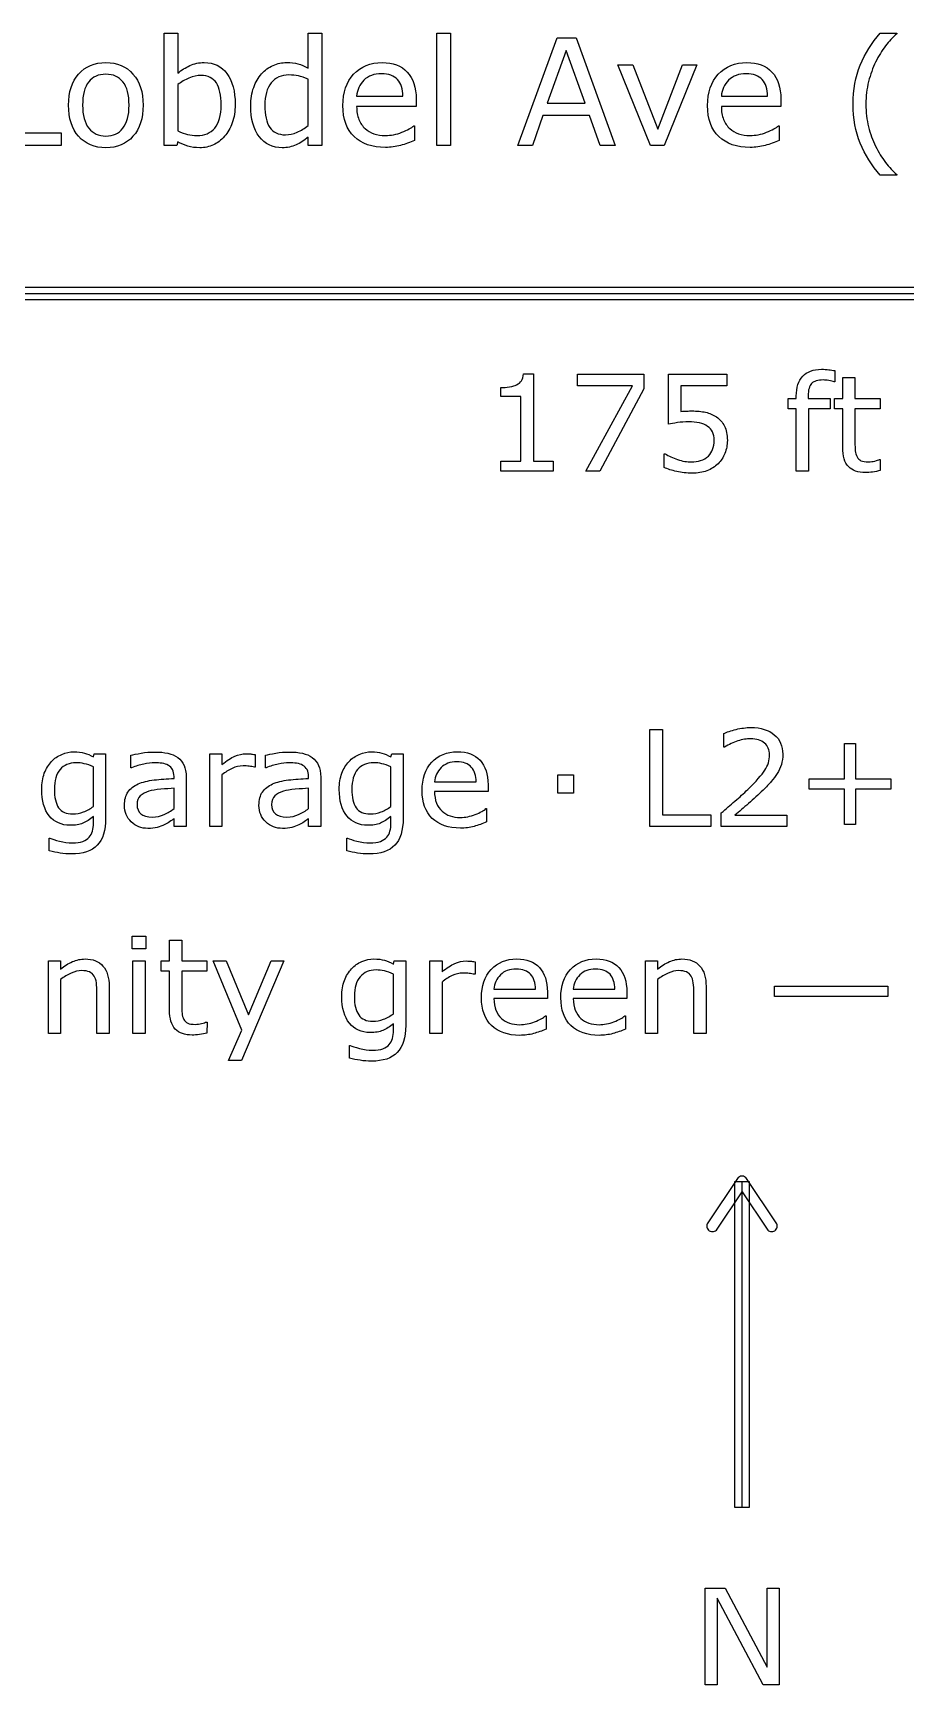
# Model space of a CAD drawing. Extents: x -13 to 750, y 12 to 2314.
# Drawn here: x 112.1 to 171.1, y 11.9 to 123.5 of the extents above; entities that cross this region are included whole.
import ezdxf

# ---------------------------------------------------------------- set-up
doc = ezdxf.new("R2010")
doc.units = 0
doc.layers.get('0').update_dxf_attribs({"linetype": 'CONTINUOUS'})

msp = doc.modelspace()

# ---------------------------------------------------------------- linework, layer by layer
at = {"color": 7}
for points in [[(113.99316, 115.89), (109.39355, 115.89), (109.39355, 123.1605), (110.36035, 123.1605), (110.36035, 116.7494), (113.99316, 116.7494)], [(140.30176, 115.8905), (139.38379, 115.8905), (139.38379, 123.4882), (140.30176, 123.4882)], [(151.43945, 115.8905), (150.40918, 115.8905), (149.69629, 117.9169), (146.55176, 117.9169), (145.83887, 115.89), (144.85742, 115.89), (147.50391, 123.1605), (148.79297, 123.1605)], [(149.39844, 118.7469), (148.12402, 122.3163), (146.84473, 118.7469)], [(156.94238, 121.3446), (154.73535, 115.8905), (153.8125, 115.8905), (151.62012, 121.3446), (152.61621, 121.3446), (154.30566, 117.0038), (155.98047, 121.3446)], [(118.58789, 118.6146)], [(119.53516, 118.6146)], [(125.75585, 118.6586)], [(44, 106.2904), (44, 105.4896), (268, 105.4896), (268, 106.2904)], [(153.35669, 99.4535), (150.39478, 93.89), (149.45435, 93.89), (152.60522, 99.6644), (148.87866, 99.6644), (148.87866, 100.4335), (153.35669, 100.4335)], [(157.90137, 69.89), (153.76172, 69.89), (153.76172, 76.4335), (154.63184, 76.4335), (154.63184, 70.6634), (157.90137, 70.6634)], [(170.05664, 72.4037), (167.66162, 72.4037), (167.66162, 70.0087), (166.93213, 70.0087), (166.93213, 72.4037), (164.53711, 72.4037), (164.53711, 73.1068), (166.93213, 73.1068), (166.93213, 75.5018), (167.66162, 75.5018), (167.66162, 73.1068), (170.05664, 73.1068)], [(148.60693, 72.1356), (147.55664, 72.1356), (147.55664, 73.3793), (148.60693, 73.3793)], [(119.72168, 61.6205), (118.79004, 61.6205), (118.79004, 62.4774), (119.72168, 62.4774)], [(119.66898, 55.89), (118.8428, 55.89), (118.8428, 60.7987), (119.66898, 60.7987)], [(129.0513, 60.7988), (126.18607, 54.0796), (125.30276, 54.0796), (126.21683, 56.1274), (124.26126, 60.7988), (125.15774, 60.7988), (126.66507, 57.1601), (128.18558, 60.7988)], [(169.84134, 58.4038), (162.18607, 58.4038), (162.18607, 59.1069), (169.84134, 59.1069)], [(159.5, 45.89), (159.5, 23.89), (160.5, 23.89), (160.5, 45.89)], [(159.6875, 46.099)], [(162.50488, 11.89), (161.42822, 11.89), (158.32568, 17.7435), (158.32568, 11.89), (157.5127, 11.89), (157.5127, 18.4335), (158.86182, 18.4335), (161.69189, 13.0897), (161.69189, 18.4335), (162.50488, 18.4335)]]:
    msp.add_lwpolyline(points, close=True, dxfattribs=at)
for points in [[(121.87402, 116.1439), (121.81542, 115.89), (120.95604, 115.89), (120.95604, 123.4877), (121.87401, 123.4877), (121.87401, 120.7728)], [(130.69238, 121.1247), (130.69238, 123.488), (131.61035, 123.488), (131.61035, 115.8905)], [(169.33008, 123.4882), (170.44824, 123.4882), (170.44824, 123.4392)], [(121.87402, 120.0018), (121.87402, 116.8768)], [(130.69238, 117.2333), (130.69238, 120.3632)], [(124.80859, 118.635), (124.80859, 118.6346)], [(133.96387, 119.2255), (137.08887, 119.2255)], [(137.98242, 118.5223), (133.96387, 118.5223)], [(137.98239, 119.0204), (137.98242, 118.5223)], [(158.60254, 119.2255), (161.72754, 119.2255)], [(162.62109, 118.5223), (158.60254, 118.5223)], [(162.62106, 119.0204), (162.62109, 118.5223)], [(130.69238, 117.2338), (130.69238, 117.2333)], [(137.82617, 117.2235), (137.87497, 117.2235), (137.87497, 116.2225)], [(162.46484, 117.2235), (162.51364, 117.2235), (162.51364, 116.2225)], [(131.61035, 115.8905), (130.69238, 115.8905), (130.69238, 116.4618)], [(170.44824, 113.8788), (169.33008, 113.8788)], [(170.44824, 113.9275), (170.44824, 113.8788)], [(44, 105.89), (268, 105.89)], [(145.22681, 100.4555), (145.90796, 100.4555), (145.90796, 94.5581), (147.2439, 94.5581), (147.2439, 93.89)], [(166.26348, 100.6838), (166.26343, 99.9281)], [(147.2439, 93.89), (143.7019, 93.89), (143.7019, 94.558), (145.06421, 94.558), (145.06421, 98.9437), (143.7019, 98.9437), (143.7019, 99.5414)], [(155.02659, 97.0624), (155.02659, 100.433), (158.96409, 100.433), (158.96409, 99.6639), (155.87474, 99.6639), (155.87474, 97.9237)], [(166.26343, 99.9281), (166.21953, 99.9281)], [(166.80396, 95.4936), (166.80396, 98.104), (166.24585, 98.104), (166.24585, 98.7983), (166.80396, 98.7983), (166.80396, 100.2089), (167.63013, 100.2089), (167.63013, 98.7983), (169.33521, 98.7983), (169.33521, 98.104), (167.63013, 98.104), (167.63013, 95.8671)], [(164.46611, 98.9657), (164.46611, 98.7987), (165.95586, 98.7987), (165.95586, 98.1044), (164.49248, 98.1044), (164.49248, 93.89), (163.66631, 93.89), (163.66631, 98.1044), (163.1082, 98.1044), (163.1082, 98.7987), (163.66631, 98.7987), (163.66631, 98.9613)], [(154.74536, 94.1361), (154.74536, 95.0633), (154.80686, 95.0633)], [(159.00804, 95.9692), (159.00806, 95.9686)], [(169.29128, 94.6762), (169.33518, 94.6762), (169.33521, 93.9339)], [(158.80664, 75.2381), (158.76274, 75.2381), (158.76274, 76.161)], [(116.17963, 74.5876), (116.23233, 74.7985), (117.00577, 74.7985), (117.00586, 70.4481)], [(124.86333, 73.3754), (124.86333, 69.89), (124.03716, 69.89), (124.03716, 74.7987), (124.86333, 74.7987), (124.86333, 74.0736)], [(136.28021, 74.5876), (136.33291, 74.7985), (137.10635, 74.7985), (137.10645, 70.4481)], [(116.17969, 71.2391), (116.17969, 73.9154)], [(118.75488, 73.8539), (118.71098, 73.8539), (118.71098, 74.6932)], [(127.1001, 73.8978), (127.0562, 73.8978)], [(127.10015, 74.7467), (127.1001, 73.8978)], [(127.84277, 73.8539), (127.79887, 73.8539), (127.79887, 74.6932)], [(136.28027, 71.2391), (136.28027, 73.9154)], [(121.62451, 73.1335), (121.62451, 73.2609)], [(122.44633, 73.2208), (122.44629, 69.89)], [(130.7124, 73.1335), (130.7124, 73.2609)], [(131.53422, 73.2208), (131.53418, 69.89)], [(139.22461, 72.8915), (142.03711, 72.8915)], [(142.84126, 72.7069), (142.84131, 72.2587)], [(121.62451, 71.0985), (121.62451, 72.4652)], [(130.7124, 71.0985), (130.7124, 72.4652)], [(142.84131, 72.2587), (139.22461, 72.2587)], [(116.17963, 70.1096), (116.17963, 70.5579)], [(116.17969, 71.2392), (116.17969, 71.2391)], [(121.62451, 71.0984), (121.62451, 71.0985)], [(122.44629, 69.89), (121.62451, 69.89), (121.62451, 70.4129)], [(130.7124, 71.0984), (130.7124, 71.0985)], [(131.53418, 69.89), (130.7124, 69.89), (130.7124, 70.4129)], [(136.28021, 70.1096), (136.28021, 70.5579)], [(136.28027, 71.2392), (136.28027, 71.2391)], [(142.70068, 71.0897), (142.74458, 71.0897), (142.74458, 70.1888)], [(163.02979, 69.89), (158.6001, 69.89), (158.6001, 70.8085)], [(159.50979, 70.6415), (163.02981, 70.6415), (163.02979, 69.89)], [(113.2002, 68.242), (113.2002, 69.0857), (113.2441, 69.0857)], [(133.30078, 68.242), (133.30078, 69.0857), (133.34468, 69.0857)], [(121.32132, 57.4937), (121.32132, 60.1041), (120.76321, 60.1041), (120.76321, 60.7984), (121.32132, 60.7984), (121.32132, 62.209), (122.14749, 62.209), (122.14749, 60.7984), (123.85257, 60.7984), (123.85257, 60.1041), (122.14749, 60.1041), (122.14749, 57.8672)], [(113.96489, 59.5547), (113.96489, 55.89), (113.13872, 55.89), (113.13872, 60.7987), (113.96489, 60.7987), (113.96489, 60.2538)], [(136.45163, 60.5877), (136.50433, 60.7986), (137.27777, 60.7986), (137.27786, 56.4482)], [(139.73006, 59.3755), (139.73006, 55.89), (138.90389, 55.89), (138.90389, 60.7987), (139.73006, 60.7987), (139.73006, 60.0736)], [(141.96688, 60.7467), (141.96683, 59.8979)], [(154.29345, 59.5548), (154.29345, 55.89), (153.46728, 55.89), (153.46728, 60.7987), (154.29345, 60.7987), (154.29345, 60.2538)], [(136.45169, 57.2392), (136.45169, 59.9155)], [(141.96683, 59.8979), (141.92293, 59.8979)], [(117.24316, 55.89), (116.41699, 55.89), (116.41699, 58.6849)], [(117.24321, 59.076), (117.24316, 55.89)], [(143.23685, 58.8916), (146.04935, 58.8916)], [(146.85355, 58.2588), (143.23685, 58.2588)], [(146.8536, 58.707), (146.85355, 58.2588)], [(148.59817, 58.8916), (151.41067, 58.8916)], [(152.21487, 58.2588), (148.59817, 58.2588)], [(152.21483, 58.707), (152.21487, 58.2588)], [(157.57181, 55.8901), (156.74564, 55.8901), (156.74564, 58.685)], [(157.57177, 59.076), (157.57181, 55.8901)], [(136.45169, 57.2393), (136.45169, 57.2392)], [(146.71292, 57.0898), (146.75692, 57.0898), (146.75692, 56.1889)], [(152.07425, 57.0898), (152.11815, 57.0898), (152.11815, 56.1889)], [(123.80864, 56.6763), (123.85264, 56.6763), (123.85257, 55.934)], [(136.45163, 56.1097), (136.45163, 56.558)], [(133.4722, 54.2421), (133.4722, 55.0858), (133.5161, 55.0858)], [(159.6875, 46.099), (157.6875, 43.099)], [(160, 23.89), (160, 45.89)], [(162.3125, 43.099), (160.3125, 46.099)], [(158.3125, 42.681), (160, 45.2123), (161.6875, 42.681)]]:
    msp.add_lwpolyline(points, dxfattribs=at)
for points in [[(167.9873, 121.3251), (168.306313, 122.1063), (168.753907, 122.827333), (169.33008, 123.4882)], [(170.44824, 123.4392), (170.184567, 123.2016), (169.93229, 122.926533), (169.69141, 122.614)], [(169.69141, 122.614), (169.453777, 122.3048), (169.23242, 121.943467), (169.02734, 121.53)], [(114.50098, 118.6146), (114.50098, 119.503267), (114.727217, 120.204767), (115.17969, 120.7191)], [(115.17969, 120.7191), (115.635417, 121.2367), (116.249023, 121.4955), (117.02051, 121.4955)], [(117.02051, 120.7045), (116.522463, 120.7045), (116.135093, 120.531967), (115.8584, 120.1869)], [(117.02051, 121.4955), (117.785483, 121.4955), (118.395833, 121.2367), (118.85156, 120.7191)], [(118.17285, 120.1869), (117.896157, 120.531967), (117.512043, 120.7045), (117.02051, 120.7045)], [(118.85156, 120.7191), (119.307293, 120.204767), (119.53516, 119.503267), (119.53516, 118.6146)], [(121.87401, 120.7728), (122.131177, 120.9844), (122.404617, 121.156933), (122.69433, 121.2904)], [(123.44629, 120.6219), (123.179363, 120.6219), (122.90918, 120.563333), (122.63574, 120.4462)], [(122.69433, 121.2904), (122.984043, 121.427133), (123.309563, 121.4955), (123.67089, 121.4955)], [(124.48633, 120.1141), (124.271483, 120.452633), (123.924803, 120.6219), (123.44629, 120.6219)], [(123.67089, 121.4955), (124.315423, 121.4955), (124.823237, 121.2481), (125.19433, 120.7533)], [(125.19433, 120.7533), (125.568677, 120.2585), (125.75585, 119.560267), (125.75585, 118.6586)], [(127.00586, 119.8114), (127.13932, 120.172733), (127.318357, 120.480333), (127.54297, 120.7342)], [(127.54297, 120.7342), (127.764323, 120.9816), (128.021483, 121.170433), (128.31445, 121.3007)], [(129.38867, 120.6566), (128.87435, 120.6566), (128.47396, 120.477567), (128.1875, 120.1195)], [(128.31445, 121.3007), (128.610677, 121.4309), (128.916667, 121.496), (129.23242, 121.496)], [(129.23242, 121.496), (129.51888, 121.496), (129.772787, 121.465), (129.99414, 121.403)], [(130.02832, 120.5926), (129.833007, 120.635267), (129.61979, 120.6566), (129.38867, 120.6566)], [(129.99414, 121.403), (130.215493, 121.344333), (130.44824, 121.251567), (130.69238, 121.1247)], [(130.69238, 120.3632), (130.444987, 120.473867), (130.223633, 120.550333), (130.02832, 120.5926)], [(133.03122, 118.5858), (133.03122, 119.477733), (133.273733, 120.185733), (133.75876, 120.7098)], [(133.75876, 120.7098), (134.24704, 121.233933), (134.888317, 121.496), (135.68259, 121.496)], [(135.63379, 120.7391), (135.14225, 120.7391), (134.749997, 120.594267), (134.45703, 120.3046)], [(136.72266, 120.3436), (136.485027, 120.607267), (136.12207, 120.7391), (135.63379, 120.7391)], [(135.68259, 121.496), (136.418263, 121.496), (136.98467, 121.281133), (137.38181, 120.8514)], [(137.38181, 120.8514), (137.782197, 120.421733), (137.98239, 119.8114), (137.98239, 119.0204)], [(157.66989, 118.5858), (157.66989, 119.477733), (157.912403, 120.185733), (158.39743, 120.7098)], [(158.39743, 120.7098), (158.88571, 121.233933), (159.526987, 121.496), (160.32126, 121.496)], [(160.27246, 120.7391), (159.780927, 120.7391), (159.388673, 120.594267), (159.0957, 120.3046)], [(161.36133, 120.3436), (161.123697, 120.607267), (160.76074, 120.7391), (160.27246, 120.7391)], [(160.32126, 121.496), (161.056933, 121.496), (161.62334, 121.281133), (162.02048, 120.8514)], [(162.02048, 120.8514), (162.420867, 120.421733), (162.62106, 119.8114), (162.62106, 119.0204)], [(167.50879, 118.6835), (167.50879, 119.6633), (167.668293, 120.543833), (167.9873, 121.3251)], [(169.02734, 121.53), (168.832027, 121.129667), (168.672523, 120.6886), (168.54883, 120.2068)], [(115.8584, 120.1869), (115.58496, 119.8451), (115.44824, 119.321), (115.44824, 118.6146)], [(118.58789, 118.6146), (118.58789, 119.321), (118.449543, 119.8451), (118.17285, 120.1869)], [(122.63574, 120.4462), (122.362307, 120.332267), (122.1084, 120.184133), (121.87402, 120.0018)], [(124.80859, 118.6346), (124.80859, 119.285667), (124.70117, 119.778833), (124.48633, 120.1141)], [(126.81055, 118.576), (126.81055, 119.038267), (126.875653, 119.450067), (127.00586, 119.8114)], [(128.1875, 120.1195), (127.90104, 119.761433), (127.75781, 119.253633), (127.75781, 118.5961)], [(134.45703, 120.3046), (134.167317, 120.014867), (134.00293, 119.655167), (133.96387, 119.2255)], [(137.08887, 119.2255), (137.085537, 119.707233), (136.963467, 120.079933), (136.72266, 120.3436)], [(159.0957, 120.3046), (158.805987, 120.014867), (158.6416, 119.655167), (158.60254, 119.2255)], [(161.72754, 119.2255), (161.724207, 119.707233), (161.602137, 120.079933), (161.36133, 120.3436)], [(168.54883, 120.2068), (168.428383, 119.725), (168.36816, 119.2172), (168.36816, 118.6834)], [(115.17969, 116.5101), (114.727217, 117.024433), (114.50098, 117.725933), (114.50098, 118.6146)], [(115.44824, 118.6146), (115.44824, 117.931), (115.586587, 117.4118), (115.86328, 117.057)], [(118.16797, 117.0521), (118.447917, 117.4037), (118.58789, 117.924533), (118.58789, 118.6146)], [(119.53516, 118.6146), (119.53516, 117.725933), (119.307293, 117.024433), (118.85156, 116.5101)], [(124.37402, 117.0628), (124.663733, 117.398067), (124.80859, 117.922133), (124.80859, 118.635)], [(125.75586, 118.6586), (125.75586, 118.202867), (125.690757, 117.7927), (125.56055, 117.4281)], [(127.38184, 116.4911), (127.00098, 116.992367), (126.81055, 117.687333), (126.81055, 118.576)], [(127.75781, 118.5961), (127.75781, 117.9483), (127.868487, 117.455133), (128.08984, 117.1166)], [(133.79294, 116.496), (133.285127, 116.987533), (133.03122, 117.684133), (133.03122, 118.5858)], [(133.96387, 118.5223), (133.96387, 118.187033), (134.014323, 117.894067), (134.11523, 117.6434)], [(158.43161, 116.496), (157.923797, 116.987533), (157.66989, 117.684133), (157.66989, 118.5858)], [(158.60254, 118.5223), (158.60254, 118.187033), (158.652997, 117.894067), (158.75391, 117.6434)], [(167.9873, 116.0419), (167.668293, 116.8231), (167.50879, 117.703633), (167.50879, 118.6835)], [(168.36816, 118.6834), (168.36816, 118.126733), (168.426757, 117.617267), (168.54395, 117.155)], [(125.56055, 117.4281), (125.433597, 117.0635), (125.26107, 116.7575), (125.04297, 116.5101)], [(129.94531, 116.7846), (130.212237, 116.901733), (130.46126, 117.051467), (130.69238, 117.2338)], [(134.11523, 117.6434), (134.216143, 117.396), (134.35449, 117.192567), (134.53027, 117.0331)], [(137.02051, 116.7841), (137.39811, 116.933833), (137.666663, 117.0803), (137.82617, 117.2235)], [(158.75391, 117.6434), (158.854817, 117.396), (158.993163, 117.192567), (159.16895, 117.0331)], [(161.65918, 116.7841), (162.036787, 116.933833), (162.30534, 117.0803), (162.46484, 117.2235)], [(117.02051, 115.7386), (116.249023, 115.7386), (115.635417, 115.995767), (115.17969, 116.5101)], [(115.86328, 117.057), (116.139973, 116.7054), (116.525717, 116.5296), (117.02051, 116.5296)], [(117.02051, 116.5296), (117.50879, 116.5296), (117.891277, 116.703767), (118.16797, 117.0521)], [(118.85156, 116.5101), (118.395833, 115.995767), (117.785483, 115.7386), (117.02051, 115.7386)], [(121.87402, 116.8768), (122.13444, 116.7596), (122.357423, 116.678233), (122.54297, 116.6327)], [(122.55762, 115.8509), (122.3265, 115.922567), (122.098633, 116.020233), (121.87402, 116.1439)], [(122.54297, 116.6327), (122.73177, 116.587367), (122.944987, 116.5647), (123.18262, 116.5647)], [(123.18262, 116.5647), (123.690433, 116.5647), (124.087567, 116.730733), (124.37402, 117.0628)], [(125.04297, 116.5101), (124.81185, 116.252967), (124.557943, 116.0593), (124.28125, 115.9291)], [(128.93457, 115.7391), (128.28353, 115.7391), (127.765953, 115.989767), (127.38184, 116.4911)], [(128.08984, 117.1166), (128.311193, 116.781333), (128.666013, 116.6137), (129.1543, 116.6137)], [(129.1543, 116.6137), (129.414713, 116.6137), (129.678383, 116.670667), (129.94531, 116.7846)], [(130.69238, 116.4618), (130.428707, 116.233933), (130.153643, 116.056533), (129.86719, 115.9296)], [(135.91208, 115.7635), (135.007133, 115.7635), (134.300753, 116.007667), (133.79294, 116.496)], [(134.53027, 117.0331), (134.699543, 116.876833), (134.89974, 116.759633), (135.13086, 116.6815)], [(135.13086, 116.6815), (135.365233, 116.603367), (135.622393, 116.5643), (135.90234, 116.5643)], [(135.90234, 116.5643), (136.273433, 116.5643), (136.646157, 116.637567), (137.02051, 116.7841)], [(137.87497, 116.2225), (137.565723, 116.0923), (137.249967, 115.983267), (136.9277, 115.8954)], [(160.55075, 115.7635), (159.645803, 115.7635), (158.939423, 116.007667), (158.43161, 116.496)], [(159.16895, 117.0331), (159.338217, 116.876833), (159.53841, 116.759633), (159.76953, 116.6815)], [(159.76953, 116.6815), (160.003903, 116.603367), (160.261067, 116.5643), (160.54102, 116.5643)], [(160.54102, 116.5643), (160.912113, 116.5643), (161.284833, 116.637567), (161.65918, 116.7841)], [(162.51364, 116.2225), (162.204393, 116.0923), (161.88864, 115.983267), (161.56638, 115.8954)], [(168.54395, 117.155), (168.66439, 116.6928), (168.82552, 116.253367), (169.02734, 115.8367)], [(123.36816, 115.7386), (123.05892, 115.7386), (122.78874, 115.776033), (122.55762, 115.8509)], [(124.28125, 115.9291), (124.004557, 115.8021), (123.700193, 115.7386), (123.36816, 115.7386)], [(129.86719, 115.9296), (129.58073, 115.8026), (129.269857, 115.7391), (128.93457, 115.7391)], [(136.9277, 115.8954), (136.60544, 115.807467), (136.2669, 115.7635), (135.91208, 115.7635)], [(161.56638, 115.8954), (161.244113, 115.807467), (160.90557, 115.7635), (160.55075, 115.7635)], [(169.33008, 113.8788), (168.753907, 114.5396), (168.306313, 115.260633), (167.9873, 116.0419)], [(169.02734, 115.8367), (169.222653, 115.4363), (169.445637, 115.074967), (169.69629, 114.7527)], [(169.69629, 114.7527), (169.946943, 114.427167), (170.197593, 114.1521), (170.44824, 113.9275)], [(145.09058, 99.9985), (145.16968, 100.112767), (145.21509, 100.2651), (145.22681, 100.4555)], [(164.10137, 100.3016), (164.39141, 100.615067), (164.810353, 100.7718), (165.3582, 100.7718)], [(165.3582, 100.7718), (165.542773, 100.7718), (165.708303, 100.763133), (165.85479, 100.7458)], [(165.85479, 100.7458), (166.004203, 100.728467), (166.140433, 100.7078), (166.26348, 100.6838)], [(143.7019, 99.5414), (143.886473, 99.5414), (144.08423, 99.556067), (144.29517, 99.5854)], [(144.29517, 99.5854), (144.506103, 99.6174), (144.66577, 99.6628), (144.77417, 99.7216)], [(144.77417, 99.7216), (144.908937, 99.794867), (145.014407, 99.887167), (145.09058, 99.9985)], [(163.66631, 98.9613), (163.66631, 99.5443), (163.81133, 99.991067), (164.10137, 100.3016)], [(164.70342, 99.8138), (164.545213, 99.658533), (164.46611, 99.375833), (164.46611, 98.9657)], [(165.47686, 100.0511), (165.122367, 100.0511), (164.864553, 99.972), (164.70342, 99.8138)], [(165.86358, 100.0071), (165.717093, 100.036433), (165.588187, 100.0511), (165.47686, 100.0511)], [(166.21953, 99.9281), (166.12871, 99.9541), (166.01006, 99.980433), (165.86358, 100.0071)], [(155.64183, 97.1678), (155.404523, 97.132467), (155.199443, 97.097333), (155.02659, 97.0624)], [(156.3889, 97.2208), (156.131087, 97.2208), (155.882063, 97.203133), (155.64183, 97.1678)], [(155.87474, 97.9237), (156.000713, 97.9357), (156.129617, 97.944367), (156.26145, 97.9497)], [(156.26145, 97.9497), (156.39329, 97.956367), (156.50755, 97.9597), (156.60423, 97.9597)], [(157.11839, 97.1508), (156.90159, 97.197467), (156.658427, 97.2208), (156.3889, 97.2208)], [(156.60423, 97.9597), (156.958723, 97.9597), (157.26927, 97.929033), (157.53587, 97.8677)], [(157.67649, 96.9179), (157.52415, 97.029233), (157.338117, 97.106867), (157.11839, 97.1508)], [(157.53587, 97.8677), (157.80247, 97.809033), (158.0471, 97.703533), (158.26976, 97.5512)], [(158.26976, 97.5512), (158.504133, 97.390067), (158.685773, 97.182067), (158.81468, 96.9272)], [(157.99729, 96.5444), (157.921123, 96.699667), (157.81419, 96.824167), (157.67649, 96.9179)], [(158.11595, 95.9731), (158.11595, 96.1987), (158.076397, 96.389133), (157.99729, 96.5444)], [(158.81468, 96.9272), (158.943587, 96.672333), (159.00804, 96.353), (159.00804, 95.9692)], [(154.80686, 95.0633), (155.0471, 94.910967), (155.32835, 94.7806), (155.65061, 94.6722)], [(157.20188, 94.602), (157.398173, 94.660667), (157.57249, 94.7632), (157.72483, 94.9096)], [(157.72483, 94.9096), (157.853737, 95.0356), (157.950417, 95.1865), (158.01487, 95.3623)], [(158.01487, 95.3623), (158.082257, 95.538033), (158.11595, 95.741633), (158.11595, 95.9731)], [(158.84106, 95.0941), (158.729733, 94.815767), (158.57739, 94.5814), (158.38403, 94.391)], [(159.00806, 95.9686), (159.00806, 95.663933), (158.952393, 95.372433), (158.84106, 95.0941)], [(167.19507, 94.1972), (166.93433, 94.466733), (166.80396, 94.898867), (166.80396, 95.4936)], [(167.63013, 95.8671), (167.63013, 95.6093), (167.635997, 95.407167), (167.64773, 95.2607)], [(167.64773, 95.2607), (167.659463, 95.117167), (167.700477, 94.9824), (167.77077, 94.8564)], [(155.58472, 93.868), (155.25366, 93.941267), (154.973873, 94.030633), (154.74536, 94.1361)], [(156.61743, 93.7538), (156.26001, 93.7538), (155.915773, 93.791867), (155.58472, 93.868)], [(155.65061, 94.6722), (155.972877, 94.566733), (156.289283, 94.514), (156.59983, 94.514)], [(156.59983, 94.514), (156.807843, 94.514), (157.008527, 94.543333), (157.20188, 94.602)], [(157.62817, 93.9164), (157.338137, 93.808), (157.001223, 93.7538), (156.61743, 93.7538)], [(158.38403, 94.391), (158.173097, 94.185933), (157.921143, 94.027733), (157.62817, 93.9164)], [(168.33765, 93.7929), (167.83667, 93.7929), (167.45581, 93.927667), (167.19507, 94.1972)], [(167.77077, 94.8564), (167.835237, 94.7392), (167.923127, 94.652767), (168.03444, 94.5971)], [(168.03444, 94.5971), (168.1487, 94.544433), (168.321553, 94.5181), (168.553, 94.5181)], [(168.82544, 93.8329), (168.6438, 93.806233), (168.481203, 93.7929), (168.33765, 93.7929)], [(168.553, 94.5181), (168.687767, 94.5181), (168.82839, 94.5371), (168.97487, 94.5751)], [(169.33521, 93.9339), (169.17993, 93.892567), (169.010007, 93.8589), (168.82544, 93.8329)], [(168.97487, 94.5751), (169.121357, 94.616433), (169.226827, 94.650133), (169.29128, 94.6762)], [(158.76274, 76.161), (158.970747, 76.263533), (159.2476, 76.357267), (159.5933, 76.4422)], [(159.5933, 76.4422), (159.941933, 76.5272), (160.278847, 76.5697), (160.60404, 76.5697)], [(160.60404, 76.5697), (161.27494, 76.5697), (161.80082, 76.4071), (162.18168, 76.0819)], [(162.18168, 76.0819), (162.56254, 75.759633), (162.75297, 75.321633), (162.75297, 74.7679)], [(114.04389, 74.759), (114.31635, 74.8762), (114.587343, 74.9348), (114.85687, 74.9348)], [(114.85687, 74.9348), (115.14105, 74.9348), (115.378357, 74.905467), (115.56879, 74.8468)], [(115.56879, 74.8468), (115.76215, 74.791467), (115.965763, 74.705067), (116.17963, 74.5876)], [(118.71098, 74.6932), (118.872113, 74.7372), (119.105023, 74.785533), (119.40971, 74.8382)], [(119.40971, 74.8382), (119.714397, 74.890867), (120.01469, 74.9172), (120.31059, 74.9172)], [(120.31059, 74.9172), (120.65629, 74.9172), (120.956583, 74.887867), (121.21147, 74.8292)], [(121.21147, 74.8292), (121.469277, 74.773867), (121.69193, 74.677167), (121.87943, 74.5391)], [(125.72905, 74.6317), (125.981003, 74.743033), (126.237353, 74.7987), (126.4981, 74.7987)], [(126.4981, 74.7987), (126.641653, 74.7987), (126.745657, 74.794367), (126.81011, 74.7857)], [(126.81011, 74.7857), (126.874577, 74.779033), (126.971257, 74.766033), (127.10015, 74.7467)], [(127.79887, 74.6932), (127.960003, 74.7372), (128.192913, 74.785533), (128.4976, 74.8382)], [(128.4976, 74.8382), (128.802287, 74.890867), (129.10258, 74.9172), (129.39848, 74.9172)], [(129.39848, 74.9172), (129.74418, 74.9172), (130.044473, 74.887867), (130.29936, 74.8292)], [(130.29936, 74.8292), (130.557173, 74.773867), (130.77983, 74.677167), (130.96733, 74.5391)], [(134.14447, 74.759), (134.41693, 74.8762), (134.687927, 74.9348), (134.95746, 74.9348)], [(134.95746, 74.9348), (135.24164, 74.9348), (135.478943, 74.905467), (135.66937, 74.8468)], [(135.66937, 74.8468), (135.86273, 74.791467), (136.066343, 74.705067), (136.28021, 74.5876)], [(139.03999, 74.2274), (139.479443, 74.699067), (140.05659, 74.9349), (140.77143, 74.9349)], [(140.77143, 74.9349), (141.433543, 74.9349), (141.94331, 74.741533), (142.30073, 74.3548)], [(159.71631, 75.6688), (159.405763, 75.575067), (159.10254, 75.4315), (158.80664, 75.2381)], [(160.58203, 75.8094), (160.31543, 75.8094), (160.026857, 75.762533), (159.71631, 75.6688)], [(161.51807, 75.5194), (161.29541, 75.712733), (160.983397, 75.8094), (160.58203, 75.8094)], [(161.85645, 74.724), (161.85645, 75.0638), (161.743657, 75.328933), (161.51807, 75.5194)], [(112.86176, 73.4802), (112.981873, 73.787867), (113.14447, 74.053), (113.34955, 74.2756)], [(113.34955, 74.2756), (113.539977, 74.483667), (113.771423, 74.6448), (114.04389, 74.759)], [(113.92969, 73.7353), (113.668943, 73.430633), (113.53857, 72.988267), (113.53857, 72.4082)], [(115.00195, 74.1923), (114.54785, 74.1923), (114.19043, 74.039967), (113.92969, 73.7353)], [(115.56445, 74.1263), (115.37695, 74.1703), (115.18945, 74.1923), (115.00195, 74.1923)], [(116.17969, 73.9154), (115.959963, 74.015), (115.754883, 74.0853), (115.56445, 74.1263)], [(119.58105, 74.1), (119.31445, 74.044), (119.03906, 73.961967), (118.75488, 73.8539)], [(120.30615, 74.188), (120.089357, 74.188), (119.847657, 74.158667), (119.58105, 74.1)], [(120.82031, 74.153), (120.65625, 74.176333), (120.484863, 74.188), (120.30615, 74.188)], [(121.24219, 74.0168), (121.125003, 74.084133), (120.984377, 74.129533), (120.82031, 74.153)], [(121.52344, 73.7267), (121.458973, 73.849767), (121.365223, 73.946467), (121.24219, 74.0168)], [(121.62451, 73.2609), (121.62451, 73.448433), (121.59082, 73.6037), (121.52344, 73.7267)], [(121.87943, 74.5391), (122.064003, 74.404367), (122.20463, 74.230067), (122.30131, 74.0162)], [(122.30131, 74.0162), (122.39799, 73.802333), (122.44633, 73.5372), (122.44633, 73.2208)], [(124.86333, 74.0736), (125.191457, 74.337267), (125.48003, 74.5233), (125.72905, 74.6317)], [(125.54888, 73.8104), (125.311573, 73.699067), (125.083057, 73.554067), (124.86333, 73.3754)], [(126.28716, 73.9818), (126.03228, 73.9818), (125.786187, 73.924667), (125.54888, 73.8104)], [(126.69585, 73.9598), (126.58159, 73.974467), (126.44536, 73.9818), (126.28716, 73.9818)], [(127.0562, 73.8978), (126.933153, 73.927133), (126.813037, 73.9478), (126.69585, 73.9598)], [(128.66895, 74.1), (128.402343, 74.044), (128.12695, 73.961967), (127.84277, 73.8539)], [(129.39404, 74.188), (129.177247, 74.188), (128.93555, 74.158667), (128.66895, 74.1)], [(129.9082, 74.153), (129.74414, 74.176333), (129.572753, 74.188), (129.39404, 74.188)], [(130.33008, 74.0168), (130.212893, 74.084133), (130.072267, 74.129533), (129.9082, 74.153)], [(130.61133, 73.7267), (130.546863, 73.849767), (130.453113, 73.946467), (130.33008, 74.0168)], [(130.7124, 73.2609), (130.7124, 73.448433), (130.67871, 73.6037), (130.61133, 73.7267)], [(130.96733, 74.5391), (131.151897, 74.404367), (131.29252, 74.230067), (131.3892, 74.0162)], [(131.3892, 74.0162), (131.48588, 73.802333), (131.53422, 73.5372), (131.53422, 73.2208)], [(132.96234, 73.4802), (133.08246, 73.787867), (133.24506, 74.053), (133.45014, 74.2756)], [(133.45014, 74.2756), (133.640567, 74.483667), (133.87201, 74.6448), (134.14447, 74.759)], [(134.03027, 73.7353), (133.76953, 73.430633), (133.63916, 72.988267), (133.63916, 72.4082)], [(135.10254, 74.1923), (134.64844, 74.1923), (134.291017, 74.039967), (134.03027, 73.7353)], [(135.66504, 74.1263), (135.47754, 74.1703), (135.29004, 74.1923), (135.10254, 74.1923)], [(136.28027, 73.9154), (136.060543, 74.015), (135.855467, 74.0853), (135.66504, 74.1263)], [(138.3852, 72.3158), (138.3852, 73.118533), (138.603463, 73.755733), (139.03999, 74.2274)], [(139.66846, 73.8627), (139.407713, 73.6019), (139.259763, 73.278167), (139.22461, 72.8915)], [(140.72754, 74.2538), (140.285153, 74.2538), (139.932127, 74.123433), (139.66846, 73.8627)], [(141.70752, 73.8978), (141.493653, 74.135133), (141.166993, 74.2538), (140.72754, 74.2538)], [(142.03711, 72.8915), (142.034443, 73.3251), (141.92458, 73.660533), (141.70752, 73.8978)], [(142.30073, 74.3548), (142.661083, 73.968133), (142.84126, 73.418833), (142.84126, 72.7069)], [(160.38867, 72.3861), (160.95117, 72.931033), (161.336423, 73.363167), (161.54443, 73.6825)], [(161.54443, 73.6825), (161.752443, 74.004767), (161.85645, 74.351933), (161.85645, 74.724)], [(162.65627, 74.0692), (162.594737, 73.855333), (162.50245, 73.651733), (162.37941, 73.4584)], [(162.75297, 74.7679), (162.75297, 74.5189), (162.720737, 74.286), (162.65627, 74.0692)], [(112.68598, 72.3904), (112.68598, 72.812267), (112.744573, 73.175533), (112.86176, 73.4802)], [(118.51318, 72.215), (118.674313, 72.446467), (118.90283, 72.6281), (119.19873, 72.7599)], [(119.19873, 72.7599), (119.497557, 72.891767), (119.856443, 72.981133), (120.27539, 73.028)], [(120.27539, 73.028), (120.694337, 73.074667), (121.144043, 73.109833), (121.62451, 73.1335)], [(127.60107, 72.215), (127.762203, 72.446467), (127.99072, 72.6281), (128.28662, 72.7599)], [(128.28662, 72.7599), (128.585447, 72.891767), (128.944333, 72.981133), (129.36328, 73.028)], [(129.36328, 73.028), (129.782227, 73.074667), (130.231933, 73.109833), (130.7124, 73.1335)], [(132.78656, 72.3904), (132.78656, 72.812267), (132.845153, 73.175533), (132.96234, 73.4802)], [(161.97512, 72.9222), (161.822773, 72.746467), (161.636737, 72.551667), (161.41701, 72.3378)], [(162.37941, 73.4584), (162.265157, 73.276733), (162.130393, 73.098), (161.97512, 72.9222)], [(113.20014, 70.5974), (112.857367, 71.0222), (112.68598, 71.619867), (112.68598, 72.3904)], [(113.53857, 72.4082), (113.53857, 71.8574), (113.63525, 71.4399), (113.82861, 71.1557)], [(118.27588, 71.3141), (118.27588, 71.686167), (118.35498, 71.986467), (118.51318, 72.215)], [(119.34814, 71.9553), (119.20166, 71.8147), (119.12842, 71.6199), (119.12842, 71.3709)], [(119.92383, 72.2717), (119.686523, 72.204367), (119.494627, 72.0989), (119.34814, 71.9553)], [(120.73242, 72.3992), (120.39258, 72.369867), (120.12305, 72.327367), (119.92383, 72.2717)], [(121.62451, 72.4652), (121.372557, 72.450533), (121.075193, 72.428533), (120.73242, 72.3992)], [(127.36377, 71.3141), (127.36377, 71.686167), (127.44287, 71.986467), (127.60107, 72.215)], [(128.43604, 71.9553), (128.289553, 71.8147), (128.21631, 71.6199), (128.21631, 71.3709)], [(129.01172, 72.2717), (128.774413, 72.204367), (128.58252, 72.0989), (128.43604, 71.9553)], [(129.82031, 72.3992), (129.48047, 72.369867), (129.21094, 72.327367), (129.01172, 72.2717)], [(130.7124, 72.4652), (130.460447, 72.450533), (130.163083, 72.428533), (129.82031, 72.3992)], [(133.30072, 70.5974), (132.957947, 71.0222), (132.78656, 71.619867), (132.78656, 72.3904)], [(133.63916, 72.4082), (133.63916, 71.8574), (133.73584, 71.4399), (133.9292, 71.1557)], [(139.07075, 70.4349), (138.613717, 70.8773), (138.3852, 71.504267), (138.3852, 72.3158)], [(139.22461, 72.2587), (139.22461, 71.9569), (139.27002, 71.6932), (139.36084, 71.4676)], [(139.36084, 71.4676), (139.45166, 71.245), (139.57617, 71.0619), (139.73437, 70.9183)], [(158.6001, 70.8085), (158.907713, 71.072167), (159.21533, 71.335833), (159.52295, 71.5995)], [(160.44582, 71.4413), (160.111833, 71.154167), (159.799823, 70.887567), (159.50979, 70.6415)], [(159.52295, 71.5995), (159.833497, 71.863167), (160.12207, 72.125367), (160.38867, 72.3861)], [(161.41701, 72.3378), (161.103537, 72.030133), (160.779807, 71.7313), (160.44582, 71.4413)], [(114.5976, 69.9646), (114.01166, 69.9646), (113.54584, 70.175533), (113.20014, 70.5974)], [(113.82861, 71.1557), (114.02197, 70.871567), (114.342773, 70.7295), (114.79102, 70.7295)], [(114.79102, 70.7295), (115.031253, 70.7295), (115.271487, 70.7749), (115.51172, 70.8657)], [(116.17963, 70.5579), (115.930603, 70.358633), (115.691833, 70.2092), (115.46332, 70.1096)], [(115.51172, 70.8657), (115.75488, 70.959433), (115.977537, 71.083933), (116.17969, 71.2392)], [(117.00586, 70.4481), (117.00586, 69.6161), (116.816893, 69.005267), (116.43896, 68.6156)], [(118.7373, 70.1935), (118.429687, 70.4865), (118.27588, 70.860033), (118.27588, 71.3141)], [(119.12842, 71.3709), (119.12842, 71.089633), (119.21338, 70.8772), (119.3833, 70.7336)], [(119.3833, 70.7336), (119.55322, 70.593), (119.812497, 70.5227), (120.16113, 70.5227)], [(120.16113, 70.5227), (120.45117, 70.5227), (120.716307, 70.578367), (120.95654, 70.6897)], [(120.95654, 70.6897), (121.196773, 70.803967), (121.41943, 70.9402), (121.62451, 71.0984)], [(121.62451, 70.4129), (121.55127, 70.3629), (121.45166, 70.2926), (121.32568, 70.202)], [(127.8252, 70.1935), (127.51758, 70.4865), (127.36377, 70.860033), (127.36377, 71.3141)], [(128.21631, 71.3709), (128.21631, 71.089633), (128.30127, 70.8772), (128.47119, 70.7336)], [(128.47119, 70.7336), (128.64111, 70.593), (128.900387, 70.5227), (129.24902, 70.5227)], [(129.24902, 70.5227), (129.53906, 70.5227), (129.804197, 70.578367), (130.04443, 70.6897)], [(130.04443, 70.6897), (130.28467, 70.803967), (130.507327, 70.9402), (130.7124, 71.0984)], [(130.7124, 70.4129), (130.63916, 70.3629), (130.53955, 70.2926), (130.41357, 70.202)], [(134.69818, 69.9646), (134.112247, 69.9646), (133.646427, 70.175533), (133.30072, 70.5974)], [(133.9292, 71.1557), (134.12256, 70.871567), (134.44336, 70.7295), (134.8916, 70.7295)], [(134.8916, 70.7295), (135.131833, 70.7295), (135.372067, 70.7749), (135.6123, 70.8657)], [(136.28021, 70.5579), (136.03119, 70.358633), (135.79242, 70.2092), (135.5639, 70.1096)], [(135.6123, 70.8657), (135.855467, 70.959433), (136.078123, 71.083933), (136.28027, 71.2392)], [(137.10645, 70.4481), (137.10645, 69.6161), (136.917483, 69.005267), (136.53955, 68.6156)], [(140.97798, 69.7757), (140.163527, 69.7757), (139.527783, 69.995433), (139.07075, 70.4349)], [(139.73437, 70.9183), (139.886717, 70.7777), (140.066893, 70.672233), (140.2749, 70.6019)], [(140.2749, 70.6019), (140.48584, 70.531567), (140.717287, 70.4964), (140.96924, 70.4964)], [(140.96924, 70.4964), (141.30322, 70.4964), (141.63867, 70.562333), (141.97559, 70.6942)], [(141.97559, 70.6942), (142.31543, 70.828933), (142.557127, 70.960767), (142.70068, 71.0897)], [(115.46332, 70.1096), (115.237733, 70.012933), (114.94916, 69.9646), (114.5976, 69.9646)], [(115.894, 69.156), (115.99654, 69.270267), (116.069783, 69.407967), (116.11373, 69.5691)], [(116.11373, 69.5691), (116.157663, 69.730233), (116.17963, 69.9104), (116.17963, 70.1096)], [(119.8623, 69.7541), (119.41992, 69.7541), (119.04492, 69.900567), (118.7373, 70.1935)], [(120.49072, 69.8241), (120.312013, 69.777433), (120.10254, 69.7541), (119.8623, 69.7541)], [(120.96533, 69.9911), (120.827637, 69.9237), (120.669433, 69.868033), (120.49072, 69.8241)], [(121.32568, 70.202), (121.202633, 70.114133), (121.082517, 70.043833), (120.96533, 69.9911)], [(128.9502, 69.7541), (128.507813, 69.7541), (128.132813, 69.900567), (127.8252, 70.1935)], [(129.57861, 69.8241), (129.399903, 69.777433), (129.190433, 69.7541), (128.9502, 69.7541)], [(130.05322, 69.9911), (129.915527, 69.9237), (129.757323, 69.868033), (129.57861, 69.8241)], [(130.41357, 70.202), (130.290523, 70.114133), (130.170407, 70.043833), (130.05322, 69.9911)], [(135.5639, 70.1096), (135.33832, 70.012933), (135.049747, 69.9646), (134.69818, 69.9646)], [(135.99458, 69.156), (136.09712, 69.270267), (136.170363, 69.407967), (136.21431, 69.5691)], [(136.21431, 69.5691), (136.258243, 69.730233), (136.28021, 69.9104), (136.28021, 70.1096)], [(141.89204, 69.8944), (141.602, 69.815267), (141.297313, 69.7757), (140.97798, 69.7757)], [(142.74458, 70.1888), (142.46626, 70.0716), (142.18208, 69.973467), (141.89204, 69.8944)], [(113.92969, 68.0881), (113.683597, 68.123433), (113.440433, 68.174733), (113.2002, 68.242)], [(113.2441, 69.0857), (113.378867, 69.033033), (113.592733, 68.968567), (113.8857, 68.8923)], [(113.8857, 68.8923), (114.178673, 68.813233), (114.471643, 68.7737), (114.76461, 68.7737)], [(114.69434, 68.0311), (114.433593, 68.0311), (114.17871, 68.0501), (113.92969, 68.0881)], [(116.43896, 68.6156), (116.061033, 68.225933), (115.479493, 68.0311), (114.69434, 68.0311)], [(114.76461, 68.7737), (115.045857, 68.7737), (115.278767, 68.8074), (115.46334, 68.8748)], [(115.46334, 68.8748), (115.647907, 68.942133), (115.79146, 69.035867), (115.894, 69.156)], [(134.03027, 68.0881), (133.784177, 68.123433), (133.541013, 68.174733), (133.30078, 68.242)], [(133.34468, 69.0857), (133.47944, 69.033033), (133.693307, 68.968567), (133.98628, 68.8923)], [(133.98628, 68.8923), (134.279247, 68.813233), (134.572213, 68.7737), (134.86518, 68.7737)], [(134.79492, 68.0311), (134.53418, 68.0311), (134.279297, 68.0501), (134.03027, 68.0881)], [(136.53955, 68.6156), (136.161623, 68.225933), (135.58008, 68.0311), (134.79492, 68.0311)], [(134.86518, 68.7737), (135.146433, 68.7737), (135.379343, 68.8074), (135.56391, 68.8748)], [(135.56391, 68.8748), (135.748483, 68.942133), (135.89204, 69.035867), (135.99458, 69.156)], [(113.96489, 60.2538), (114.222703, 60.467667), (114.489307, 60.634633), (114.7647, 60.7547)], [(114.7647, 60.7547), (115.040087, 60.874833), (115.3228, 60.9349), (115.61284, 60.9349)], [(115.61284, 60.9349), (116.143113, 60.9349), (116.54741, 60.775233), (116.82573, 60.4559)], [(116.82573, 60.4559), (117.10405, 60.136567), (117.24321, 59.6766), (117.24321, 59.076)], [(133.13376, 59.4803), (133.253873, 59.787967), (133.41647, 60.0531), (133.62155, 60.2757)], [(133.62155, 60.2757), (133.811983, 60.483767), (134.04343, 60.6449), (134.31589, 60.7591)], [(134.31589, 60.7591), (134.58835, 60.8763), (134.859347, 60.9349), (135.12888, 60.9349)], [(135.12888, 60.9349), (135.41306, 60.9349), (135.650363, 60.905567), (135.84079, 60.8469)], [(135.84079, 60.8469), (136.03415, 60.791567), (136.237763, 60.705167), (136.45163, 60.5877)], [(139.73006, 60.0736), (140.058187, 60.337267), (140.34676, 60.5233), (140.59578, 60.6317)], [(140.59578, 60.6317), (140.847733, 60.743033), (141.104083, 60.7987), (141.36483, 60.7987)], [(141.36483, 60.7987), (141.508383, 60.7987), (141.612387, 60.794367), (141.67684, 60.7857)], [(141.67684, 60.7857), (141.741307, 60.779033), (141.837987, 60.766033), (141.96688, 60.7467)], [(143.05233, 60.2275), (143.491783, 60.699167), (144.06893, 60.935), (144.78377, 60.935)], [(144.78377, 60.935), (145.445883, 60.935), (145.95565, 60.741633), (146.31307, 60.3549)], [(146.31307, 60.3549), (146.673423, 59.968233), (146.8536, 59.418933), (146.8536, 58.707)], [(148.41356, 60.2275), (148.853013, 60.699167), (149.430163, 60.935), (150.14501, 60.935)], [(150.14501, 60.935), (150.807117, 60.935), (151.316883, 60.741633), (151.67431, 60.3549)], [(151.67431, 60.3549), (152.034657, 59.968233), (152.21483, 59.418933), (152.21483, 58.707)], [(154.29345, 60.2538), (154.551263, 60.467667), (154.817863, 60.634633), (155.09325, 60.7547)], [(155.09325, 60.7547), (155.368643, 60.874833), (155.65136, 60.9349), (155.9414, 60.9349)], [(155.9414, 60.9349), (156.471673, 60.9349), (156.87597, 60.775233), (157.15429, 60.4559)], [(157.15429, 60.4559), (157.43261, 60.136567), (157.57177, 59.6766), (157.57177, 59.076)], [(114.67241, 59.981), (114.426317, 59.869667), (114.190477, 59.727567), (113.96489, 59.5547)], [(115.37993, 60.148), (115.154343, 60.148), (114.918503, 60.092333), (114.67241, 59.981)], [(115.91607, 60.056), (115.77837, 60.117333), (115.599657, 60.148), (115.37993, 60.148)], [(116.23247, 59.7836), (116.15923, 59.9066), (116.053763, 59.9974), (115.91607, 60.056)], [(116.37749, 59.3177), (116.35109, 59.516967), (116.30275, 59.672267), (116.23247, 59.7836)], [(116.41699, 58.6849), (116.41699, 58.9105), (116.403823, 59.121433), (116.37749, 59.3177)], [(132.95798, 58.3905), (132.95798, 58.812367), (133.016573, 59.175633), (133.13376, 59.4803)], [(134.20169, 59.7354), (133.94095, 59.430733), (133.81058, 58.988367), (133.81058, 58.4083)], [(135.27396, 60.1924), (134.819853, 60.1924), (134.46243, 60.040067), (134.20169, 59.7354)], [(135.83646, 60.1264), (135.64896, 60.1704), (135.46146, 60.1924), (135.27396, 60.1924)], [(136.45169, 59.9155), (136.231963, 60.0151), (136.026887, 60.0854), (135.83646, 60.1264)], [(140.41561, 59.8105), (140.178303, 59.699167), (139.949787, 59.554167), (139.73006, 59.3755)], [(141.15389, 59.9819), (140.899003, 59.9819), (140.65291, 59.924767), (140.41561, 59.8105)], [(141.56258, 59.9599), (141.44832, 59.974567), (141.31209, 59.9819), (141.15389, 59.9819)], [(141.92293, 59.8979), (141.799883, 59.927233), (141.679767, 59.9479), (141.56258, 59.9599)], [(142.39754, 58.3159), (142.39754, 59.118633), (142.615803, 59.755833), (143.05233, 60.2275)], [(143.68069, 59.8628), (143.41995, 59.602), (143.272003, 59.278267), (143.23685, 58.8916)], [(144.73978, 60.2539), (144.297393, 60.2539), (143.944363, 60.123533), (143.68069, 59.8628)], [(145.71976, 59.8979), (145.505893, 60.135233), (145.179233, 60.2539), (144.73978, 60.2539)], [(146.04935, 58.8916), (146.046683, 59.3252), (145.93682, 59.660633), (145.71976, 59.8979)], [(147.75878, 58.3159), (147.75878, 59.118633), (147.97704, 59.755833), (148.41356, 60.2275)], [(149.04202, 59.8628), (148.78128, 59.602), (148.63333, 59.278267), (148.59817, 58.8916)], [(150.1011, 60.2539), (149.65872, 60.2539), (149.305693, 60.123533), (149.04202, 59.8628)], [(151.08108, 59.8979), (150.867213, 60.135233), (150.540553, 60.2539), (150.1011, 60.2539)], [(151.41067, 58.8916), (151.408003, 59.3252), (151.29814, 59.660633), (151.08108, 59.8979)], [(155.00097, 59.9811), (154.754877, 59.869767), (154.519037, 59.727667), (154.29345, 59.5548)], [(155.70849, 60.1481), (155.482903, 60.1481), (155.247063, 60.092433), (155.00097, 59.9811)], [(156.24462, 60.0561), (156.106927, 60.117433), (155.928217, 60.1481), (155.70849, 60.1481)], [(156.56103, 59.7837), (156.487783, 59.9067), (156.382313, 59.9975), (156.24462, 60.0561)], [(156.70604, 59.3178), (156.679707, 59.517067), (156.63137, 59.672367), (156.56103, 59.7837)], [(156.74564, 58.685), (156.74564, 58.9106), (156.73244, 59.121533), (156.70604, 59.3178)], [(133.47214, 56.5975), (133.129367, 57.0223), (132.95798, 57.619967), (132.95798, 58.3905)], [(133.81058, 58.4083), (133.81058, 57.8575), (133.90726, 57.44), (134.10062, 57.1558)], [(143.08309, 56.435), (142.626057, 56.8774), (142.39754, 57.504367), (142.39754, 58.3159)], [(143.23685, 58.2588), (143.23685, 57.957), (143.28226, 57.6933), (143.37308, 57.4677)], [(148.44433, 56.435), (147.987297, 56.8774), (147.75878, 57.504367), (147.75878, 58.3159)], [(148.59817, 58.2588), (148.59817, 57.957), (148.64358, 57.6933), (148.7344, 57.4677)], [(121.71243, 56.1973), (121.45169, 56.466833), (121.32132, 56.898967), (121.32132, 57.4937)], [(122.14749, 57.8672), (122.14749, 57.6094), (122.153357, 57.407267), (122.16509, 57.2608)], [(122.16509, 57.2608), (122.176823, 57.117267), (122.21784, 56.9825), (122.28814, 56.8565)], [(134.10062, 57.1558), (134.293973, 56.871667), (134.614773, 56.7296), (135.06302, 56.7296)], [(135.78372, 56.8658), (136.026887, 56.959533), (136.249543, 57.084033), (136.45169, 57.2393)], [(143.37308, 57.4677), (143.4639, 57.2451), (143.58841, 57.062), (143.74661, 56.9184)], [(143.74661, 56.9184), (143.898957, 56.7778), (144.079133, 56.672333), (144.28714, 56.602)], [(145.98782, 56.6943), (146.327667, 56.829033), (146.569367, 56.960867), (146.71292, 57.0898)], [(148.7344, 57.4677), (148.825227, 57.2451), (148.94974, 57.062), (149.10794, 56.9184)], [(149.10794, 56.9184), (149.260287, 56.7778), (149.440463, 56.672333), (149.64847, 56.602)], [(151.34915, 56.6943), (151.688997, 56.829033), (151.930697, 56.960867), (152.07425, 57.0898)], [(122.85501, 55.793), (122.354037, 55.793), (121.973177, 55.927767), (121.71243, 56.1973)], [(122.28814, 56.8565), (122.352607, 56.7393), (122.440497, 56.652867), (122.55181, 56.5972)], [(122.55181, 56.5972), (122.666063, 56.544533), (122.838913, 56.5182), (123.07036, 56.5182)], [(123.3428, 55.833), (123.16116, 55.806333), (122.998563, 55.793), (122.85501, 55.793)], [(123.07036, 56.5182), (123.205127, 56.5182), (123.345753, 56.5372), (123.49224, 56.5752)], [(123.85257, 55.934), (123.697297, 55.892667), (123.527373, 55.859), (123.3428, 55.833)], [(123.49224, 56.5752), (123.63872, 56.616533), (123.744187, 56.650233), (123.80864, 56.6763)], [(134.8696, 55.9647), (134.28366, 55.9647), (133.81784, 56.175633), (133.47214, 56.5975)], [(135.73532, 56.1097), (135.509733, 56.013033), (135.22116, 55.9647), (134.8696, 55.9647)], [(135.06302, 56.7296), (135.303253, 56.7296), (135.543487, 56.775), (135.78372, 56.8658)], [(136.45163, 56.558), (136.202603, 56.358733), (135.963833, 56.2093), (135.73532, 56.1097)], [(136.38573, 55.5692), (136.429663, 55.730333), (136.45163, 55.9105), (136.45163, 56.1097)], [(137.27786, 56.4482), (137.27786, 55.6162), (137.088897, 55.005367), (136.71097, 54.6157)], [(144.99031, 55.7758), (144.175857, 55.7758), (143.540117, 55.995533), (143.08309, 56.435)], [(144.28714, 56.602), (144.49808, 56.531667), (144.729527, 56.4965), (144.98148, 56.4965)], [(144.98148, 56.4965), (145.31546, 56.4965), (145.650907, 56.562433), (145.98782, 56.6943)], [(145.90438, 55.8945), (145.61434, 55.815367), (145.30965, 55.7758), (144.99031, 55.7758)], [(146.75692, 56.1889), (146.4786, 56.0717), (146.19442, 55.973567), (145.90438, 55.8945)], [(150.35155, 55.7758), (149.537097, 55.7758), (148.901357, 55.995533), (148.44433, 56.435)], [(149.64847, 56.602), (149.859403, 56.531667), (150.090847, 56.4965), (150.3428, 56.4965)], [(150.3428, 56.4965), (150.676787, 56.4965), (151.012237, 56.562433), (151.34915, 56.6943)], [(151.26561, 55.8945), (150.975577, 55.815367), (150.67089, 55.7758), (150.35155, 55.7758)], [(152.11815, 56.1889), (151.83983, 56.0717), (151.55565, 55.973567), (151.26561, 55.8945)], [(133.5161, 55.0858), (133.650867, 55.033133), (133.864733, 54.968667), (134.1577, 54.8924)], [(134.1577, 54.8924), (134.450673, 54.813333), (134.743643, 54.7738), (135.03661, 54.7738)], [(135.03661, 54.7738), (135.317863, 54.7738), (135.550773, 54.8075), (135.73534, 54.8749)], [(135.73534, 54.8749), (135.919913, 54.942233), (136.06347, 55.035967), (136.16601, 55.1561)], [(136.16601, 55.1561), (136.268543, 55.270367), (136.341783, 55.408067), (136.38573, 55.5692)], [(134.20169, 54.0882), (133.955597, 54.123533), (133.712433, 54.174833), (133.4722, 54.2421)], [(134.96634, 54.0312), (134.7056, 54.0312), (134.450717, 54.0502), (134.20169, 54.0882)], [(136.71097, 54.6157), (136.333037, 54.226033), (135.751493, 54.0312), (134.96634, 54.0312)], [(160, 46.266681), (159.874317, 46.266681), (159.75699, 46.203725), (159.6875, 46.099)], [(160.3125, 46.099), (160.24301, 46.203725), (160.125683, 46.266681), (160, 46.266681)], [(157.6875, 43.099), (157.631819, 43.016194), (157.611437, 42.91461), (157.630866, 42.816733)], [(157.630866, 42.816733), (157.650295, 42.718857), (157.707932, 42.63276), (157.79102, 42.5775)], [(157.79102, 42.5775), (157.873822, 42.521823), (157.9754, 42.501442), (158.073271, 42.520867)], [(158.073271, 42.520867), (158.171143, 42.540292), (158.257237, 42.597921), (158.3125, 42.681)], [(161.6875, 42.681), (161.742763, 42.597921), (161.828857, 42.540292), (161.926729, 42.520867)], [(161.926729, 42.520867), (162.0246, 42.501442), (162.126178, 42.521823), (162.20898, 42.5775)], [(162.20898, 42.5775), (162.292068, 42.63276), (162.349705, 42.718857), (162.369134, 42.816733)], [(162.369134, 42.816733), (162.388563, 42.91461), (162.368181, 43.016194), (162.3125, 43.099)]]:
    msp.add_open_spline(points, degree=3, dxfattribs=at)

doc.saveas('drawing.dxf')
